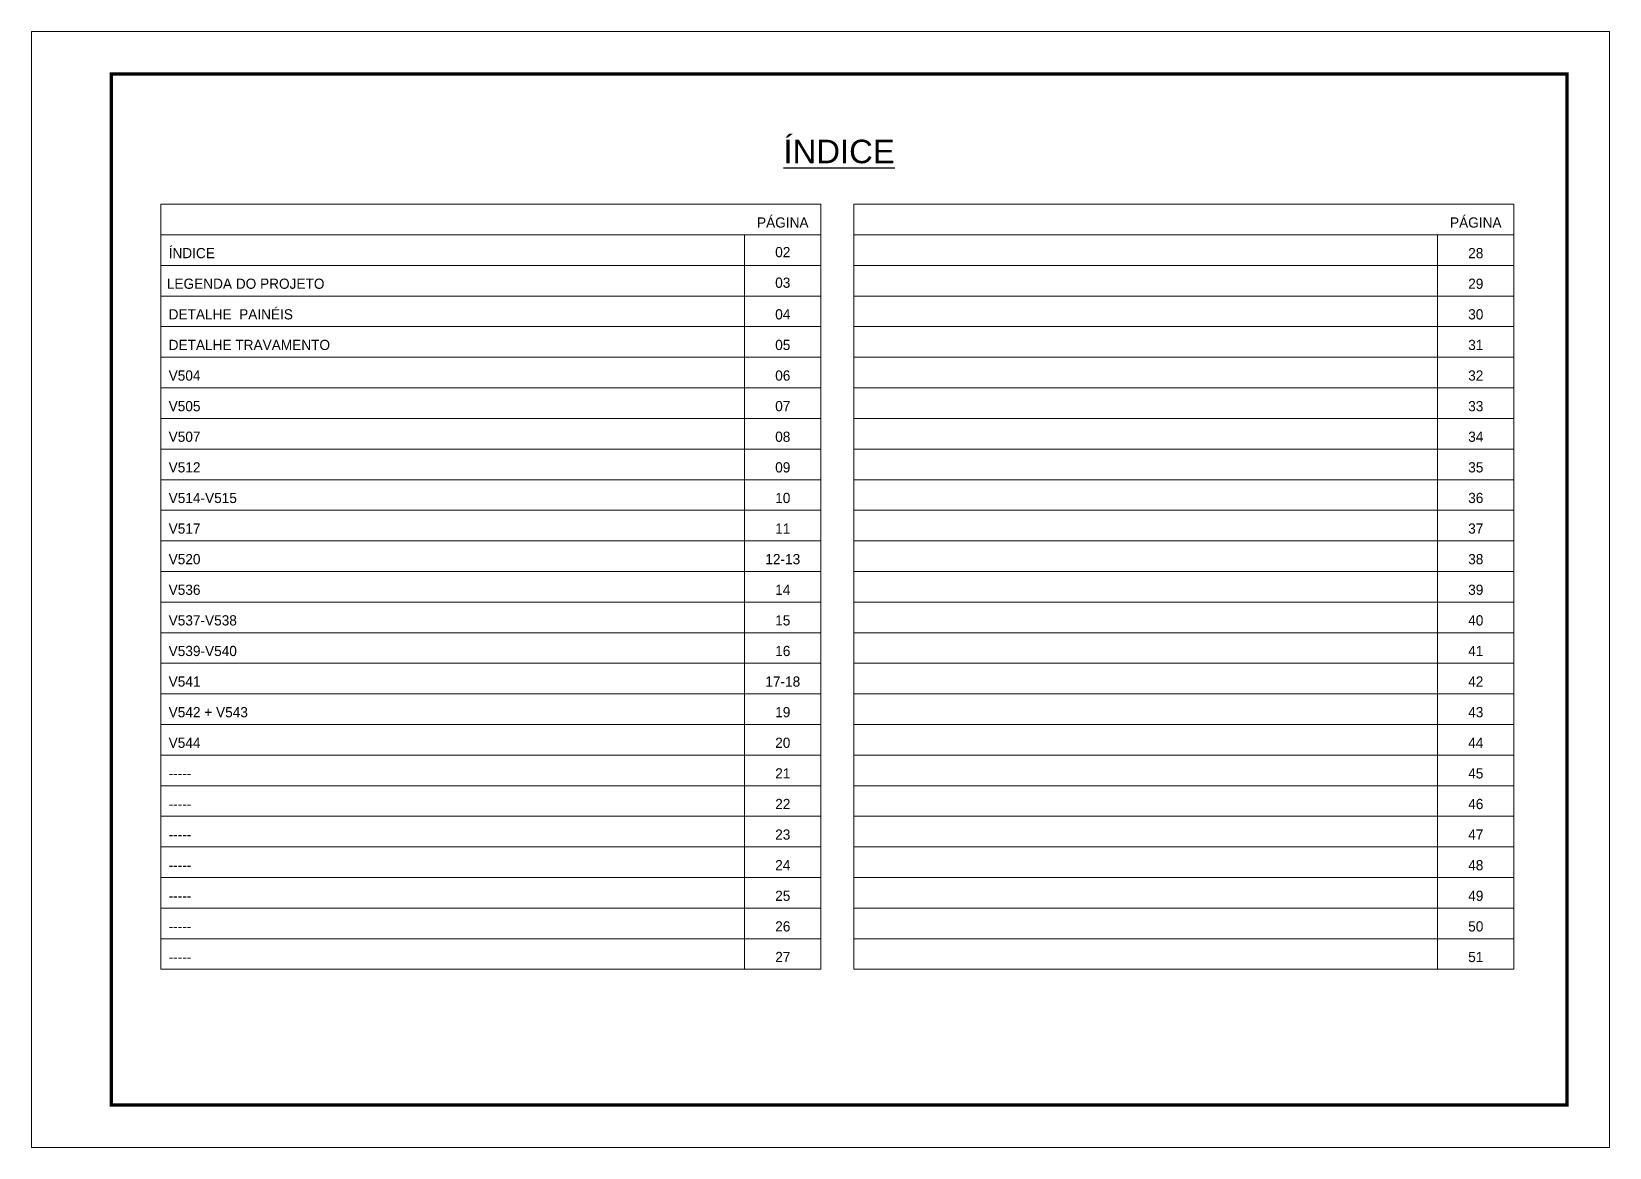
# Model space of a CAD drawing. Extents: x 3309 to 9590, y -2522 to 14608.
# Drawn here: x 4908 to 6393, y 13558 to 14608 of the extents above; entities that cross this region are included whole.
import ezdxf
from ezdxf.enums import TextEntityAlignment as Align

# ---------------------------------------------------------------- set-up
doc = ezdxf.new("R2010")
doc.units = 0
doc.layers.add('CARIMBO', color=255, linetype='Continuous', lineweight=9)
doc.layers.add('Folhas', color=255, linetype='Continuous', lineweight=9)
doc.styles.add('ARIAL', font='arial.ttf')
doc.styles.add('Tecnologia', font='')
doc.styles.get('Tecnologia').set_extended_font_data('Forgotten Futurist')

msp = doc.modelspace()

# ---------------------------------------------------------------- linework, layer by layer
at = {"layer": 'CARIMBO'}
for p, q in [((5029.4, 14445.37), (5650.78, 14445.37)), ((5029.4, 14445.37), (5650.78, 14445.37)), ((5029.4, 14445.37), (5029.4, 13725.46)), ((5650.78, 14445.37), (5650.78, 13725.46)), ((5681.6, 14445.37), (6302.99, 14445.37)), ((5681.6, 14445.37), (6302.99, 14445.37)), ((5681.6, 14445.37), (5681.6, 13725.46)), ((6302.99, 14445.37), (6302.99, 13725.46)), ((5029.4, 14416.57), (5650.78, 14416.57)), ((5029.4, 14416.57), (5650.78, 14416.57)), ((5029.4, 14416.57), (5650.78, 14416.57)), ((5578.96, 14416.57), (5578.96, 13725.46)), ((5681.6, 14416.57), (6302.99, 14416.57)), ((5681.6, 14416.57), (6302.99, 14416.57)), ((5681.6, 14416.57), (6302.99, 14416.57)), ((6231.17, 14416.57), (6231.17, 13725.46)), ((5029.4, 14387.78), (5650.78, 14387.78)), ((5681.6, 14387.78), (6302.99, 14387.78)), ((5029.4, 14358.98), (5650.78, 14358.98)), ((5681.6, 14358.98), (6302.99, 14358.98)), ((5029.4, 14330.18), (5650.78, 14330.18)), ((5029.4, 14330.18), (5650.78, 14330.18)), ((5681.6, 14330.18), (6302.99, 14330.18)), ((5681.6, 14330.18), (6302.99, 14330.18)), ((5029.4, 14301.39), (5650.78, 14301.39)), ((5029.4, 14301.39), (5650.78, 14301.39)), ((5029.4, 14301.39), (5650.78, 14301.39)), ((5681.6, 14301.39), (6302.99, 14301.39)), ((5681.6, 14301.39), (6302.99, 14301.39)), ((5681.6, 14301.39), (6302.99, 14301.39)), ((5029.4, 14272.59), (5650.78, 14272.59)), ((5681.6, 14272.59), (6302.99, 14272.59)), ((5029.4, 14243.8), (5650.78, 14243.8)), ((5681.6, 14243.8), (6302.99, 14243.8)), ((5029.4, 14215), (5650.78, 14215)), ((5681.6, 14215), (6302.99, 14215)), ((5029.4, 14186.2), (5650.78, 14186.2)), ((5681.6, 14186.2), (6302.99, 14186.2)), ((5029.4, 14157.41), (5650.78, 14157.41)), ((5681.6, 14157.41), (6302.99, 14157.41)), ((5029.4, 14128.61), (5650.78, 14128.61)), ((5681.6, 14128.61), (6302.99, 14128.61)), ((5029.4, 14099.82), (5650.78, 14099.82)), ((5681.6, 14099.82), (6302.99, 14099.82)), ((5029.4, 14071.02), (5650.78, 14071.02)), ((5681.6, 14071.02), (6302.99, 14071.02)), ((5029.4, 14042.22), (5650.78, 14042.22)), ((5681.6, 14042.22), (6302.99, 14042.22)), ((5029.4, 14013.43), (5650.78, 14013.43)), ((5681.6, 14013.43), (6302.99, 14013.43)), ((5029.4, 13984.63), (5650.78, 13984.63)), ((5681.6, 13984.63), (6302.99, 13984.63)), ((5029.4, 13955.83), (5650.78, 13955.83)), ((5681.6, 13955.83), (6302.99, 13955.83)), ((5029.4, 13927.04), (5650.78, 13927.04)), ((5681.6, 13927.04), (6302.99, 13927.04)), ((5029.4, 13898.24), (5650.78, 13898.24)), ((5681.6, 13898.24), (6302.99, 13898.24)), ((5029.4, 13869.45), (5650.78, 13869.45)), ((5681.6, 13869.45), (6302.99, 13869.45)), ((5029.4, 13840.65), (5650.78, 13840.65)), ((5681.6, 13840.65), (6302.99, 13840.65)), ((5029.4, 13811.85), (5650.78, 13811.85)), ((5681.6, 13811.85), (6302.99, 13811.85)), ((5029.4, 13783.06), (5650.78, 13783.06)), ((5681.6, 13783.06), (6302.99, 13783.06)), ((5681.6, 13783.06), (6302.99, 13783.06)), ((5029.4, 13754.26), (5650.78, 13754.26)), ((5681.6, 13754.26), (6302.99, 13754.26)), ((5029.4, 13725.46), (5650.78, 13725.46)), ((5681.6, 13725.46), (6302.99, 13725.46))]:
    msp.add_line(p, q, dxfattribs=at)
at = {"layer": 'Folhas'}
msp.add_lwpolyline([(4907.87, 13557.86), (6392.87, 13557.86), (6392.87, 14607.86), (4907.87, 14607.86)], close=True, dxfattribs=at)
at = {"layer": 'Folhas', "color": 30, "const_width": 3}
msp.add_lwpolyline([(4982.87, 13597.86), (6352.87, 13597.86), (6352.87, 14567.86), (4982.87, 14567.86)], close=True, dxfattribs=at)

# ---------------------------------------------------------------- texts
at = {"color": 0, "linetype": 'Continuous', "ltscale": 5, "style": 'ARIAL'}
msp.add_text('%%UÍNDICE', height=22.118, dxfattribs=at).set_placement((5667.87, 14483.98), align=Align.CENTER)
at = {"layer": 'CARIMBO', "style": 'Tecnologia'}
for s, p in [('PÁGINA', (5614.87, 14423.38)), ('PÁGINA', (6267.08, 14423.38)), ('02', (5614.87, 14395.55)), ('28', (6267.08, 14394.58)), ('03', (5614.87, 14366.75)), ('29', (6267.08, 14365.79)), ('04', (5614.87, 14336.99)), ('30', (6267.08, 14336.99)), ('05', (5614.87, 14308.2)), ('31', (6267.08, 14308.2)), ('06', (5614.87, 14279.4)), ('32', (6267.08, 14279.4)), ('07', (5614.87, 14250.6)), ('33', (6267.08, 14250.6)), ('08', (5614.87, 14221.81)), ('34', (6267.08, 14221.81)), ('09', (5614.87, 14193.01)), ('35', (6267.08, 14193.01)), ('10', (5614.87, 14164.21)), ('36', (6267.08, 14164.21)), ('11', (5614.87, 14135.42)), ('37', (6267.08, 14135.42)), ('12-13', (5614.87, 14106.62)), ('38', (6267.08, 14106.62)), ('14', (5614.87, 14077.83)), ('39', (6267.08, 14077.83)), ('15', (5614.87, 14049.03)), ('40', (6267.08, 14049.03)), ('16', (5614.87, 14020.23)), ('41', (6267.08, 14020.23)), ('17-18', (5614.87, 13991.44)), ('42', (6267.08, 13991.44)), ('19', (5614.87, 13962.64)), ('43', (6267.08, 13962.64)), ('20', (5614.87, 13933.84)), ('44', (6267.08, 13933.84)), ('21', (5614.87, 13905.05)), ('45', (6267.08, 13905.05)), ('22', (5614.87, 13876.25)), ('46', (6267.08, 13876.25)), ('23', (5614.87, 13847.46)), ('47', (6267.08, 13847.46)), ('24', (5614.87, 13818.66)), ('48', (6267.08, 13818.66)), ('25', (5614.87, 13789.86)), ('49', (6267.08, 13789.86)), ('26', (5614.87, 13761.07)), ('50', (6267.08, 13761.07)), ('27', (5614.87, 13732.27)), ('51', (6267.08, 13732.27))]:
    msp.add_text(s, height=9.599, dxfattribs=at).set_placement(p, align=Align.CENTER)
for s, height, p in [('ÍNDICE', 9.599, (5036.89, 14394.58)), ('LEGENDA DO PROJETO', 9.5987, (5035.19, 14365.79)), ('DETALHE  PAINÉIS', 9.5987, (5036.89, 14336.99)), ('DETALHE TRAVAMENTO', 9.5987, (5036.89, 14308.2)), ('V504', 9.599, (5036.89, 14279.4)), ('V505', 9.599, (5036.89, 14250.6)), ('V507', 9.599, (5036.89, 14221.81)), ('V512', 9.599, (5036.89, 14193.01)), ('V514-V515', 9.599, (5036.89, 14164.21)), ('V517', 9.599, (5036.89, 14135.42)), ('V520', 9.599, (5036.89, 14106.62)), ('V536', 9.599, (5036.89, 14077.83)), ('V537-V538', 9.599, (5036.89, 14049.03)), ('V539-V540', 9.599, (5036.89, 14020.23)), ('V541', 9.599, (5036.89, 13991.44)), ('V542 + V543', 9.5987, (5036.89, 13962.64)), ('V544', 9.599, (5036.89, 13933.84)), ('-----', 9.599, (5036.89, 13905.05)), ('-----', 9.599, (5036.89, 13876.25)), ('-----', 9.599, (5036.89, 13847.46)), ('-----', 9.599, (5036.89, 13818.66)), ('-----', 9.599, (5036.89, 13789.86)), ('-----', 9.599, (5036.89, 13761.07)), ('-----', 9.599, (5036.89, 13732.27))]:
    msp.add_text(s, height=height, dxfattribs=at).set_placement(p)

doc.saveas('drawing.dxf')
